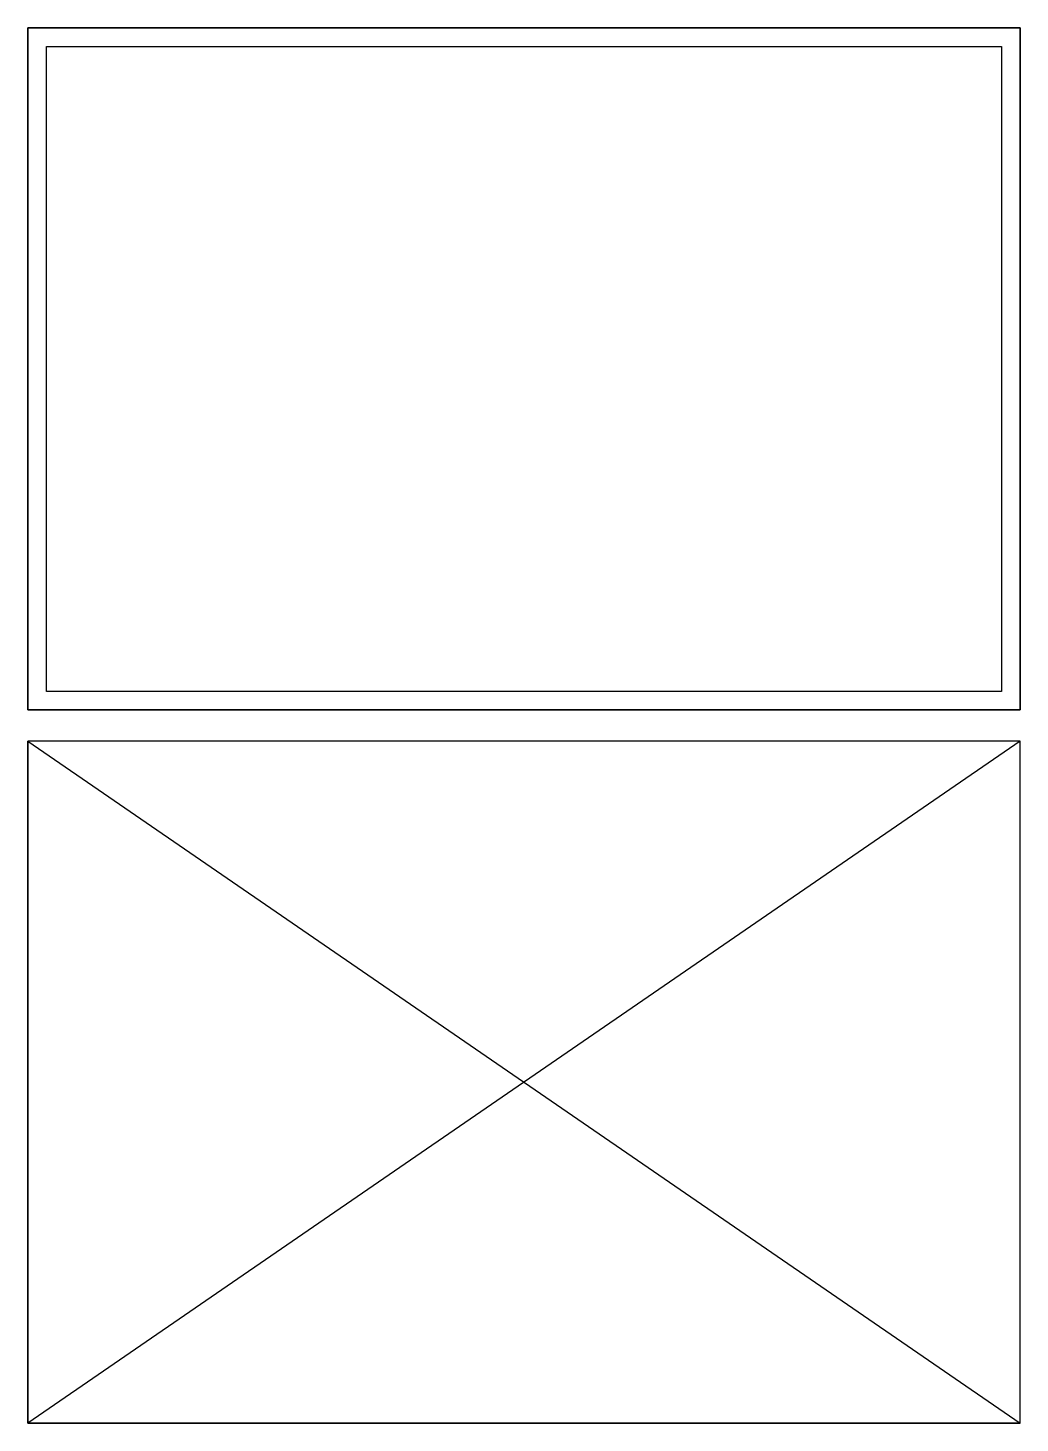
# Model space of a CAD drawing. Header units: millimetres. Extents: x -80 to 80, y -55 to 170.
import ezdxf

# ---------------------------------------------------------------- set-up
doc = ezdxf.new("R2010")
doc.units = ezdxf.units.MM
doc.header["$MEASUREMENT"] = 0
for name, color, linetype in [('Component1_Sketch1', 7, 'Continuous'), ('Component1_Sketch2', 7, 'Continuous'), ('Waste-Warriors-Box-Prototype v2_Sketch1', 7, 'Continuous'), ('Waste-Warriors-Box-Prototype v2_Sketch2', 7, 'Continuous'), ('Waste-Warriors-Box-Prototype v2_Sketch3', 7, 'Continuous'), ('Waste-Warriors-Box-Prototype v2_Sketch4', 7, 'Continuous'), ('Waste-Warriors-Box-Prototype v2_Sketch5', 7, 'Continuous')]:
    doc.layers.add(name, color=color, linetype=linetype)

# ---------------------------------------------------------------- blocks, each defined once
blk = doc.blocks.new('Component1')
at = {"layer": 'Component1_Sketch1'}
for p, q in [((-8, 17), (8, 17)), ((-8, 6), (-8, 17)), ((8, 17), (8, 6)), ((8, 6), (-8, 6))]:
    blk.add_line(p, q, dxfattribs=at)
blk.add_point((0, 0), dxfattribs=at)
at = {"layer": 'Component1_Sketch2'}
for p, q in [((-8, 17, 0.3), (-8, 6, 0.3)), ((8, 17, 0.3), (-8, 17, 0.3)), ((8, 6, 0.3), (8, 17, 0.3)), ((-7.7, 6.3, 0.3), (-7.7, 16.7, 0.3)), ((-7.7, 16.7, 0.3), (7.7, 16.7, 0.3)), ((7.7, 16.7, 0.3), (7.7, 6.3, 0.3)), ((7.7, 6.3, 0.3), (-7.7, 6.3, 0.3)), ((-8, 6, 0.3), (8, 6, 0.3))]:
    blk.add_line(p, q, dxfattribs=at)
blk.add_point((0, 0, 0.3), dxfattribs=at)

msp = doc.modelspace()

# ---------------------------------------------------------------- linework, layer by layer
at = {"layer": 'Waste-Warriors-Box-Prototype v2_Sketch1'}
for p, q in [((-80, 55), (-80, -55)), ((-80, 55), (80, -55)), ((80, 55), (-80, -55)), ((80, 55), (-80, 55)), ((80, -55), (80, 55)), ((-80, -55), (80, -55))]:
    msp.add_line(p, q, dxfattribs=at)
msp.add_point((0, 0), dxfattribs=at)
msp.add_point((0, 0), dxfattribs=at)
at = {"layer": 'Waste-Warriors-Box-Prototype v2_Sketch2'}
for p, q in [((-80, -55, 65), (-80, -55)), ((80, -55, 65), (-80, -55, 65)), ((-80, -55), (80, -55)), ((61, -55, 14), (61, -55, 28)), ((61, -55, 28), (77, -55, 28)), ((77, -55, 14), (61, -55, 14)), ((77, -55, 28), (77, -55, 14)), ((80, -55), (80, -55, 65))]:
    msp.add_line(p, q, dxfattribs=at)
msp.add_point((0, -55), dxfattribs=at)
at = {"layer": 'Waste-Warriors-Box-Prototype v2_Sketch3'}
for p, q in [((-80, -55), (80, -55)), ((80, -55, 65), (-80, -55, 65)), ((-80, -55, 65), (-80, -55)), ((25, -55, 33), (39, -55, 33)), ((25, -55, 23), (25, -55, 33)), ((39, -55, 23), (25, -55, 23)), ((39, -55, 33), (39, -55, 23)), ((61, -55, 28), (77, -55, 28)), ((77, -55, 14), (61, -55, 14)), ((61, -55, 14), (61, -55, 28)), ((77, -55, 28), (77, -55, 14)), ((80, -55), (80, -55, 65))]:
    msp.add_line(p, q, dxfattribs=at)
at = {"layer": 'Waste-Warriors-Box-Prototype v2_Sketch3', "extrusion": (0, -1, 0)}
msp.add_circle((-15, 35, 55), 9, dxfattribs=at)
at = {"layer": 'Waste-Warriors-Box-Prototype v2_Sketch3'}
msp.add_point((0, -55), dxfattribs=at)
at = {"layer": 'Waste-Warriors-Box-Prototype v2_Sketch4'}
for p, q in [((-80, 55, 65), (-80, 55)), ((-80, -55, 65), (-80, 55, 65)), ((-80, 55), (-80, -55)), ((-80, -9.75, 52), (-80, -25.75, 52)), ((-80, -25.75, 26), (-80, -9.75, 26)), ((-80, -9.75, 26), (-80, -9.75, 52)), ((-80, -25.75, 52), (-80, -25.75, 26)), ((-80, -55), (-80, -55, 65))]:
    msp.add_line(p, q, dxfattribs=at)
at = {"layer": 'Waste-Warriors-Box-Prototype v2_Sketch4', "extrusion": (-1, 0, 0)}
for centre, radius in [((-10, 35, 80), 11.75), ((37.25, 24.5, 80), 3.5)]:
    msp.add_circle(centre, radius, dxfattribs=at)
at = {"layer": 'Waste-Warriors-Box-Prototype v2_Sketch4'}
msp.add_point((-80, 0), dxfattribs=at)
at = {"layer": 'Waste-Warriors-Box-Prototype v2_Sketch5'}
msp.add_point((0, 0), dxfattribs=at)

# ---------------------------------------------------------------- block references
at = {"xscale": 10, "yscale": 10, "zscale": 10}
msp.add_blockref('Component1', (0, 0), dxfattribs=at)

doc.saveas('drawing.dxf')
